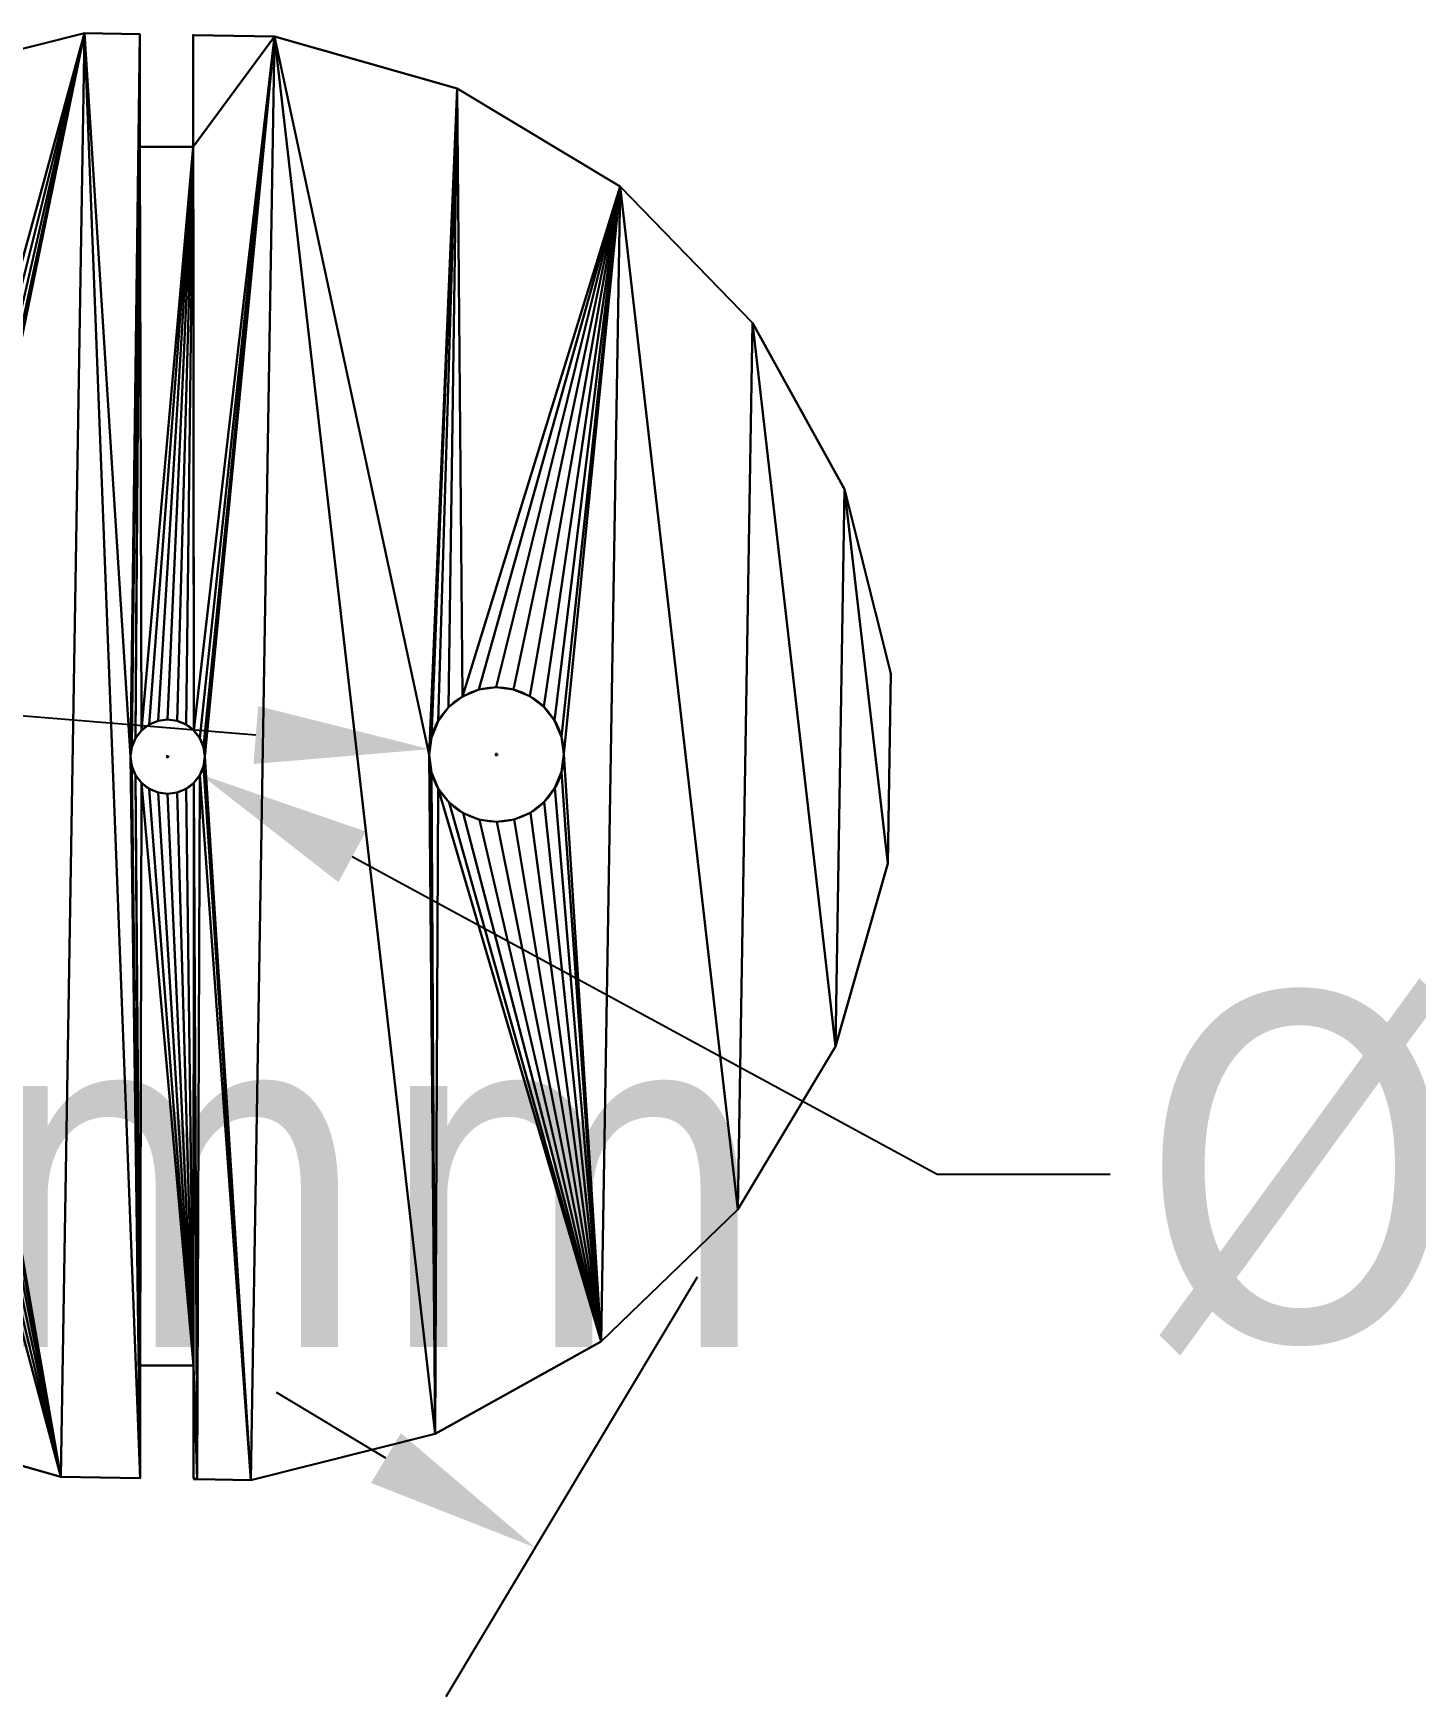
# Model space of a CAD drawing. Extents: x 8092 to 8804, y 9667 to 10646.
# Drawn here: x 8436.7 to 8512.7, y 10148.7 to 10240.1 of the extents above; entities that cross this region are included whole.
import ezdxf

# ---------------------------------------------------------------- set-up
doc = ezdxf.new("R2010")
doc.units = 0
doc.layers.get('0').update_dxf_attribs({"color": 13, "linetype": 'CONTINUOUS'})
doc.layers.get('DEFPOINTS').update_dxf_attribs({"linetype": 'CONTINUOUS'})
doc.styles.add('TAHOMA', font='tahoma.ttf')
doc.dimstyles.new('DIMSTYLE16', dxfattribs={"dimtxt": 19.110018, "dimasz": 9.555009, "dimexe": 9.555009, "dimexo": 9.555009, "dimgap": 1.911002, "dimtad": 0, "dimtih": 1, "dimtoh": 1, "dimdec": 1, "dimzin": 0, "dimtxsty": 'TAHOMA', "dimcen": 0.09, "dimazin": 3, "dimtfac": 1, "dimtdec": 4, "dimtofl": 0, "dimtmove": 0, "dimatfit": 3, "dimtolj": 1, "dimtzin": 0})
doc.dimstyles.new('DIMSTYLE2', dxfattribs={"dimtxt": 19.134579, "dimasz": 9.56729, "dimexe": 9.56729, "dimexo": 9.56729, "dimgap": 1.913458, "dimtad": 0, "dimtih": 1, "dimtoh": 1, "dimdec": 1, "dimzin": 0, "dimtxsty": 'TAHOMA', "dimcen": 0.09, "dimazin": 3, "dimtfac": 1, "dimtdec": 4, "dimtofl": 0, "dimtmove": 0, "dimatfit": 3, "dimtolj": 1, "dimtzin": 0})
doc.dimstyles.new('DIMSTYLE6', dxfattribs={"dimtxt": 18.999745, "dimasz": 9.499873, "dimexe": 9.499873, "dimexo": 9.499873, "dimgap": 1.899975, "dimtad": 0, "dimtih": 1, "dimtoh": 1, "dimdec": 1, "dimzin": 0, "dimtxsty": 'TAHOMA', "dimcen": 0.09, "dimazin": 3, "dimtfac": 1, "dimtdec": 4, "dimtofl": 0, "dimtmove": 0, "dimatfit": 3, "dimtolj": 1, "dimtzin": 0})

# ---------------------------------------------------------------- blocks, each defined once
blk = doc.blocks.new('*D29')
at = {"color": 0}
for p, q in [((8448.972, 10201.538), (8420.678, 10203.832)), ((8462.106, 10200.465), (8462.286, 10200.465)), ((8462.196, 10200.375), (8462.196, 10200.555))]:
    blk.add_line(p, q, dxfattribs=at)
blk.add_solid([(8448.844, 10199.948), (8449.101, 10203.127), (8458.508, 10200.764)], dxfattribs=at)
at = {"layer": 'DEFPOINTS', "color": 0}
for p in [(8458.508, 10200.764), (8465.884, 10200.166)]:
    blk.add_point(p, dxfattribs=at)
at = {"color": 0, "insert": (8370.249, 10203.832), "char_height": 19.13458, "attachment_point": 5, "style": 'TAHOMA'}
blk.add_mtext('\\A1;%%c7.4mm', dxfattribs=at)
blk = doc.blocks.new('*D30')
at = {"color": 0}
for p, q in [((8405.2, 10212.548), (8391.378, 10189.493)), ((8404.487, 10192.775), (8410.51, 10189.164)), ((8473.228, 10171.765), (8459.406, 10148.71)), ((8456.124, 10161.818), (8450.1, 10165.429))]:
    blk.add_line(p, q, dxfattribs=at)
for points in [[(8405.305, 10194.141), (8403.668, 10191.409), (8396.291, 10197.688)], [(8455.305, 10160.452), (8456.942, 10163.184), (8464.319, 10156.905)]]:
    blk.add_solid(points, dxfattribs=at)
at = {"layer": 'DEFPOINTS', "color": 0}
for p in [(8410.113, 10220.743), (8396.291, 10197.688), (8478.141, 10179.96)]:
    blk.add_point(p, dxfattribs=at)
at = {"color": 0, "insert": (8430.305, 10177.296), "char_height": 19.11, "attachment_point": 5, "style": 'TAHOMA'}
blk.add_mtext('\\A1;79.3mm', dxfattribs=at)
blk = doc.blocks.new('*D31')
at = {"color": 0}
for p, q in [((8444.037, 10200.352), (8444.217, 10200.352)), ((8444.127, 10200.262), (8444.127, 10200.442)), ((8486.422, 10177.392), (8454.265, 10194.849)), ((8495.922, 10177.392), (8486.422, 10177.392))]:
    blk.add_line(p, q, dxfattribs=at)
blk.add_solid([(8455.02, 10196.24), (8453.509, 10193.457), (8445.915, 10199.381)], dxfattribs=at)
at = {"layer": 'DEFPOINTS', "color": 0}
for p in [(8442.338, 10201.323), (8445.915, 10199.381)]:
    blk.add_point(p, dxfattribs=at)
at = {"color": 0, "insert": (8545.996, 10177.392), "char_height": 18.99975, "attachment_point": 5, "style": 'TAHOMA'}
blk.add_mtext('\\A1;%%c4.1mm', dxfattribs=at)

msp = doc.modelspace()

# ---------------------------------------------------------------- linework, layer by layer
for p, q in [((8439.559, 10240.09), (8429.43, 10237.554)), ((8439.559, 10240.09, 3.5), (8429.43, 10237.554, 3.5)), ((8442.599, 10240.046), (8439.559, 10240.09)), ((8442.599, 10240.046, 3.5), (8439.559, 10240.09, 3.5)), ((8439.559, 10240.09), (8439.559, 10240.09, 3.5)), ((8442.599, 10240.046), (8442.599, 10233.846)), ((8442.599, 10240.046, 3.5), (8442.599, 10233.846, 3.5)), ((8442.599, 10240.046), (8442.599, 10240.046, 3.5)), ((8445.537, 10240.046), (8445.537, 10239.992)), ((8450, 10239.918), (8445.537, 10239.992)), ((8445.537, 10239.992), (8445.537, 10233.846)), ((8445.537, 10239.992, 3.5), (8445.537, 10233.846, 3.5)), ((8450, 10239.918, 3.5), (8445.537, 10239.992, 3.5)), ((8445.537, 10239.992), (8445.537, 10239.992, 3.5)), ((8460.04, 10237.05), (8450, 10239.918)), ((8460.04, 10237.05, 3.5), (8450, 10239.918, 3.5)), ((8450, 10239.918), (8450, 10239.918, 3.5)), ((8468.996, 10231.681), (8460.04, 10237.05)), ((8468.996, 10231.681, 3.5), (8460.04, 10237.05, 3.5)), ((8460.04, 10237.05), (8460.04, 10237.05, 3.5)), ((8442.599, 10233.846), (8445.537, 10233.846)), ((8442.599, 10233.846, 3.5), (8445.537, 10233.846, 3.5)), ((8442.599, 10233.846), (8442.599, 10233.846, 3.5)), ((8445.537, 10233.846), (8445.537, 10233.846, 3.5)), ((8476.257, 10224.177), (8468.996, 10231.681)), ((8476.257, 10224.177, 3.5), (8468.996, 10231.681, 3.5)), ((8468.996, 10231.681), (8468.996, 10231.681, 3.5)), ((8481.329, 10215.049), (8476.257, 10224.177)), ((8481.329, 10215.049, 3.5), (8476.257, 10224.177, 3.5)), ((8476.257, 10224.177), (8476.257, 10224.177, 3.5)), ((8483.865, 10204.919), (8481.329, 10215.049)), ((8483.865, 10204.919, 3.5), (8481.329, 10215.049, 3.5)), ((8481.329, 10215.049), (8481.329, 10215.049, 3.5)), ((8483.693, 10194.479), (8483.865, 10204.919)), ((8483.693, 10194.479, 3.5), (8483.865, 10204.919, 3.5)), ((8483.865, 10204.919), (8483.865, 10204.919, 3.5)), ((8460.33, 10203.66), (8460.33, 10203.66, 3.5)), ((8461.221, 10204.034), (8461.221, 10204.034, 3.5)), ((8462.178, 10204.165), (8462.178, 10204.165, 3.5)), ((8463.136, 10204.044), (8463.136, 10204.044, 3.5)), ((8464.03, 10203.679), (8464.03, 10203.679, 3.5)), ((8459.567, 10203.068), (8459.567, 10203.068, 3.5)), ((8464.799, 10203.095), (8464.799, 10203.095, 3.5)), ((8442.688, 10201.791), (8442.688, 10201.791, 3.5)), ((8443.109, 10202.114), (8443.109, 10202.114, 3.5)), ((8443.6, 10202.318), (8443.6, 10202.318, 3.5)), ((8444.127, 10202.387), (8444.127, 10202.387, 3.5)), ((8444.654, 10202.318), (8444.654, 10202.318, 3.5)), ((8445.144, 10202.114), (8445.144, 10202.114, 3.5)), ((8445.566, 10201.791), (8445.566, 10201.791, 3.5)), ((8458.983, 10202.299), (8458.983, 10202.299, 3.5)), ((8465.391, 10202.331), (8465.391, 10202.331, 3.5)), ((8442.161, 10200.878), (8442.161, 10200.878, 3.5)), ((8442.364, 10201.369), (8442.364, 10201.369, 3.5)), ((8445.889, 10201.369), (8445.889, 10201.369, 3.5)), ((8446.093, 10200.878), (8446.093, 10200.878, 3.5)), ((8458.618, 10201.405), (8458.618, 10201.405, 3.5)), ((8465.765, 10201.441), (8465.765, 10201.441, 3.5)), ((8442.092, 10200.352), (8442.092, 10200.352, 3.5)), ((8446.162, 10200.352), (8446.162, 10200.352, 3.5)), ((8458.496, 10200.447), (8458.496, 10200.447, 3.5)), ((8465.896, 10200.484), (8465.896, 10200.484, 3.5)), ((8442.161, 10199.825), (8442.161, 10199.825, 3.5)), ((8442.364, 10199.334), (8442.364, 10199.334, 3.5)), ((8445.889, 10199.334), (8445.889, 10199.334, 3.5)), ((8446.093, 10199.825), (8446.093, 10199.825, 3.5)), ((8458.627, 10199.49), (8458.627, 10199.49, 3.5)), ((8465.775, 10199.526), (8465.775, 10199.526, 3.5)), ((8442.688, 10198.913), (8442.688, 10198.913, 3.5)), ((8443.109, 10198.589), (8443.109, 10198.589, 3.5)), ((8443.6, 10198.386), (8443.6, 10198.386, 3.5)), ((8444.127, 10198.317), (8444.127, 10198.317, 3.5)), ((8444.654, 10198.386), (8444.654, 10198.386, 3.5)), ((8445.144, 10198.589), (8445.144, 10198.589, 3.5)), ((8445.566, 10198.913), (8445.566, 10198.913, 3.5)), ((8459.001, 10198.599), (8459.001, 10198.599, 3.5)), ((8465.41, 10198.631), (8465.41, 10198.631, 3.5)), ((8459.593, 10197.836), (8459.593, 10197.836, 3.5)), ((8460.362, 10197.252), (8460.362, 10197.252, 3.5)), ((8464.062, 10197.27), (8464.062, 10197.27, 3.5)), ((8464.826, 10197.862), (8464.826, 10197.862, 3.5)), ((8461.257, 10196.887), (8461.257, 10196.887, 3.5)), ((8462.215, 10196.765), (8462.215, 10196.765, 3.5)), ((8463.172, 10196.896), (8463.172, 10196.896, 3.5)), ((8480.825, 10184.438), (8483.693, 10194.479)), ((8480.825, 10184.438, 3.5), (8483.693, 10194.479, 3.5)), ((8483.693, 10194.479), (8483.693, 10194.479, 3.5)), ((8475.456, 10175.482), (8480.825, 10184.438)), ((8475.456, 10175.482, 3.5), (8480.825, 10184.438, 3.5)), ((8480.825, 10184.438), (8480.825, 10184.438, 3.5)), ((8467.952, 10168.221), (8475.456, 10175.482)), ((8467.952, 10168.221, 3.5), (8475.456, 10175.482, 3.5)), ((8475.456, 10175.482), (8475.456, 10175.482, 3.5)), ((8458.824, 10163.15), (8467.952, 10168.221)), ((8458.824, 10163.15, 3.5), (8467.952, 10168.221, 3.5)), ((8467.952, 10168.221), (8467.952, 10168.221, 3.5)), ((8442.608, 10166.914), (8445.545, 10166.914)), ((8442.608, 10166.914), (8442.608, 10160.714)), ((8442.608, 10166.914, 3.5), (8445.545, 10166.914, 3.5)), ((8442.608, 10166.914, 3.5), (8442.608, 10160.714, 3.5)), ((8442.608, 10166.914), (8442.608, 10166.914, 3.5)), ((8445.545, 10166.914), (8445.545, 10160.714)), ((8445.545, 10166.914, 3.5), (8445.545, 10160.714, 3.5)), ((8445.545, 10166.914), (8445.545, 10166.914, 3.5)), ((8428.213, 10163.653), (8438.254, 10160.785)), ((8428.213, 10163.653, 3.5), (8438.254, 10160.785, 3.5)), ((8448.695, 10160.613), (8458.824, 10163.15)), ((8448.695, 10160.613, 3.5), (8458.824, 10163.15, 3.5)), ((8458.824, 10163.15), (8458.824, 10163.15, 3.5)), ((8438.254, 10160.785), (8442.608, 10160.714)), ((8438.254, 10160.785, 3.5), (8442.608, 10160.714, 3.5)), ((8438.254, 10160.785), (8438.254, 10160.785, 3.5)), ((8442.608, 10160.714), (8442.608, 10160.714, 3.5)), ((8445.545, 10160.714), (8445.544, 10160.665)), ((8445.544, 10160.665), (8445.744, 10160.662)), ((8445.545, 10160.714), (8445.744, 10160.662)), ((8445.545, 10160.714, 3.5), (8445.744, 10160.662, 3.5)), ((8445.545, 10160.714), (8445.545, 10160.714, 3.5)), ((8445.744, 10160.662), (8448.695, 10160.613)), ((8445.744, 10160.662, 3.5), (8448.695, 10160.613, 3.5)), ((8445.744, 10160.662), (8445.744, 10160.662, 3.5)), ((8448.695, 10160.613), (8448.695, 10160.613, 3.5))]:
    msp.add_line(p, q)
for centre, radius in [((8462.196, 10200.465), 3.7), ((8462.196, 10200.465, 3.5), 3.7), ((8444.127, 10200.352), 2.035), ((8444.127, 10200.352, 3.5), 2.035)]:
    msp.add_circle(centre, radius)

# ---------------------------------------------------------------- dimensions: what is measured, and where the dimension line sits
at = {"color": 250}
dim = msp.add_aligned_dim(p1=(8478.141, 10179.96), p2=(8410.113, 10220.743), distance=26.881, dimstyle='DIMSTYLE16', override={"dimpost": 'mm'}, dxfattribs=at)
dim.commit()
dim.dimension.update_dxf_attribs({"geometry": '*D30', "text_midpoint": (8430.305, 10177.296)})
for p1, p2, dimstyle, picture, middle in [((8465.884, 10200.166), (8458.508, 10200.764), 'DIMSTYLE2', '*D29', (8420.678, 10203.832)), ((8442.338, 10201.323), (8445.915, 10199.381), 'DIMSTYLE6', '*D31', (8545.996, 10177.392))]:
    dim = msp.add_diameter_dim_2p(p1=p1, p2=p2, dimstyle=dimstyle, override={"dimpost": 'mm'}, dxfattribs=at)
    dim.commit()
    dim.dimension.update_dxf_attribs({"geometry": picture, "text_midpoint": middle, "dimtype": 163})

# ---------------------------------------------------------------- meshes
mesh = msp.add_polyface()
corners = [(8460.04, 10237.05), (8458.496, 10200.447), (8450, 10239.918), (8458.618, 10201.405), (8458.983, 10202.299), (8459.567, 10203.068), (8460.33, 10203.66), (8468.996, 10231.681), (8461.221, 10204.034), (8462.178, 10204.165), (8463.136, 10204.044), (8464.03, 10203.679), (8464.799, 10203.095), (8465.391, 10202.331), (8465.765, 10201.441), (8465.896, 10200.484), (8467.952, 10168.221), (8475.456, 10175.482), (8476.257, 10224.177), (8480.825, 10184.438), (8481.329, 10215.049), (8483.693, 10194.479), (8483.865, 10204.919), (8445.537, 10233.846), (8445.537, 10239.992), (8445.566, 10201.791), (8445.889, 10201.369), (8446.093, 10200.878), (8446.162, 10200.352), (8448.695, 10160.613), (8458.824, 10163.15), (8458.627, 10199.49), (8459.001, 10198.599), (8459.593, 10197.836), (8460.362, 10197.252), (8461.257, 10196.887), (8462.215, 10196.765), (8463.172, 10196.896), (8464.062, 10197.27), (8464.826, 10197.862), (8465.41, 10198.631), (8465.775, 10199.526), (8442.688, 10198.913), (8442.608, 10166.914), (8442.364, 10199.334), (8445.545, 10166.914), (8443.109, 10198.589), (8443.6, 10198.386), (8444.127, 10198.317), (8444.654, 10198.386), (8445.144, 10198.589), (8445.566, 10198.913), (8445.545, 10160.714), (8445.744, 10160.662), (8445.889, 10199.334), (8446.093, 10199.825), (8442.599, 10240.046), (8442.092, 10200.352), (8439.559, 10240.09), (8442.161, 10200.878), (8442.364, 10201.369), (8442.599, 10233.846), (8442.688, 10201.791), (8443.109, 10202.114), (8443.6, 10202.318), (8444.127, 10202.387), (8444.654, 10202.318), (8445.144, 10202.114), (8420.302, 10232.482), (8424.08, 10201.206), (8423.959, 10200.248), (8429.43, 10237.554), (8424.445, 10202.1), (8425.029, 10202.869), (8425.793, 10203.461), (8426.683, 10203.835), (8427.64, 10203.966), (8428.598, 10203.845), (8429.493, 10203.48), (8430.262, 10202.896), (8430.854, 10202.132), (8431.228, 10201.242), (8431.359, 10200.285), (8438.254, 10160.785), (8442.608, 10160.714), (8442.161, 10199.825), (8404.56, 10206.225), (8406.925, 10185.655), (8404.389, 10195.784), (8407.429, 10216.265), (8411.996, 10176.527), (8412.798, 10225.221), (8419.257, 10169.023), (8428.213, 10163.653), (8424.09, 10199.291), (8424.464, 10198.4), (8425.056, 10197.637), (8425.825, 10197.053), (8426.719, 10196.688), (8427.677, 10196.566), (8428.634, 10196.697), (8429.525, 10197.071), (8430.288, 10197.663), (8430.872, 10198.432), (8431.238, 10199.327)]
mesh.append_faces([[corners[k] for k in face] for face in [(21, 20, 22), (2, 23, 24), (86, 87, 88)]], dxfattribs={"vtx0": -1})
mesh.append_faces([[corners[k] for k in face] for face in [(0, 1, 2), (1, 0, 3), (3, 0, 4), (4, 0, 5), (5, 0, 6), (6, 7, 8), (8, 7, 9), (9, 7, 10), (10, 7, 11), (11, 7, 12), (12, 7, 13), (13, 7, 14), (14, 7, 15), (16, 7, 17), (17, 18, 19), (19, 20, 21), (25, 2, 26), (26, 2, 27), (27, 2, 28), (29, 2, 30), (30, 32, 16), (42, 43, 44), (43, 42, 45), (45, 51, 52), (52, 51, 53), (53, 54, 29), (56, 57, 58), (57, 56, 59), (59, 56, 60), (60, 61, 62), (62, 23, 63), (63, 23, 64), (64, 23, 65), (65, 23, 66), (66, 23, 67), (67, 23, 25), (69, 71, 72), (72, 71, 73), (73, 71, 74), (74, 71, 75), (75, 71, 76), (76, 71, 77), (77, 71, 78), (78, 58, 79), (79, 58, 80), (80, 58, 81), (81, 58, 82), (83, 58, 84), (84, 44, 43), (87, 89, 90), (90, 91, 92), (92, 70, 93), (93, 100, 83)]], dxfattribs={"vtx0": -1, "vtx1": -1})
mesh.append_faces([[corners[k] for k in face] for face in [(15, 7, 16), (23, 2, 25), (28, 2, 29), (30, 2, 1), (82, 58, 83), (84, 58, 57), (92, 68, 70)]], dxfattribs={"vtx0": -1, "vtx1": -1, "vtx2": -1})
mesh.append_faces([[corners[k] for k in face] for face in [(6, 0, 7), (17, 7, 18), (19, 18, 20), (30, 1, 31), (30, 31, 32), (16, 32, 33), (16, 33, 34), (16, 34, 35), (16, 35, 36), (16, 36, 37), (16, 37, 38), (16, 38, 39), (16, 39, 40), (16, 40, 41), (16, 41, 15), (45, 42, 46), (45, 46, 47), (45, 47, 48), (45, 48, 49), (45, 49, 50), (45, 50, 51), (53, 51, 54), (29, 54, 55), (29, 55, 28), (60, 56, 61), (62, 61, 23), (68, 69, 70), (69, 68, 71), (78, 71, 58), (84, 57, 85), (84, 85, 44), (87, 86, 89), (90, 89, 91), (92, 91, 68), (93, 70, 94), (93, 94, 95), (93, 95, 96), (93, 96, 97), (93, 97, 98), (93, 98, 99), (93, 99, 100), (83, 100, 101), (83, 101, 102), (83, 102, 103), (83, 103, 104), (83, 104, 82)]], dxfattribs={"vtx0": -1, "vtx2": -1})
mesh = msp.add_polyface()
corners = [(8445.744, 10160.662, 3.5), (8445.545, 10166.914, 3.5), (8445.545, 10160.714, 3.5), (8445.566, 10198.913, 3.5), (8445.889, 10199.334, 3.5), (8448.695, 10160.613, 3.5), (8446.093, 10199.825, 3.5), (8446.162, 10200.352, 3.5), (8420.302, 10232.482, 3.5), (8424.08, 10201.206, 3.5), (8429.43, 10237.554, 3.5), (8423.959, 10200.248, 3.5), (8424.445, 10202.1, 3.5), (8425.029, 10202.869, 3.5), (8425.793, 10203.461, 3.5), (8426.683, 10203.835, 3.5), (8427.64, 10203.966, 3.5), (8428.598, 10203.845, 3.5), (8429.493, 10203.48, 3.5), (8439.559, 10240.09, 3.5), (8430.262, 10202.896, 3.5), (8430.854, 10202.132, 3.5), (8431.228, 10201.242, 3.5), (8431.359, 10200.285, 3.5), (8438.254, 10160.785, 3.5), (8442.608, 10160.714, 3.5), (8442.092, 10200.352, 3.5), (8442.161, 10199.825, 3.5), (8442.364, 10199.334, 3.5), (8442.608, 10166.914, 3.5), (8442.688, 10198.913, 3.5), (8443.109, 10198.589, 3.5), (8443.6, 10198.386, 3.5), (8444.127, 10198.317, 3.5), (8444.654, 10198.386, 3.5), (8445.144, 10198.589, 3.5), (8442.599, 10240.046, 3.5), (8442.161, 10200.878, 3.5), (8442.364, 10201.369, 3.5), (8442.599, 10233.846, 3.5), (8406.925, 10185.655, 3.5), (8404.56, 10206.225, 3.5), (8404.389, 10195.784, 3.5), (8407.429, 10216.265, 3.5), (8411.996, 10176.527, 3.5), (8412.798, 10225.221, 3.5), (8419.257, 10169.023, 3.5), (8428.213, 10163.653, 3.5), (8424.09, 10199.291, 3.5), (8424.464, 10198.4, 3.5), (8425.056, 10197.637, 3.5), (8425.825, 10197.053, 3.5), (8426.719, 10196.688, 3.5), (8427.677, 10196.566, 3.5), (8428.634, 10196.697, 3.5), (8429.525, 10197.071, 3.5), (8430.288, 10197.663, 3.5), (8430.872, 10198.432, 3.5), (8431.238, 10199.327, 3.5), (8442.688, 10201.791, 3.5), (8445.537, 10233.846, 3.5), (8443.109, 10202.114, 3.5), (8443.6, 10202.318, 3.5), (8444.127, 10202.387, 3.5), (8444.654, 10202.318, 3.5), (8445.144, 10202.114, 3.5), (8445.566, 10201.791, 3.5), (8445.537, 10239.992, 3.5), (8450, 10239.918, 3.5), (8445.889, 10201.369, 3.5), (8446.093, 10200.878, 3.5), (8458.824, 10163.15, 3.5), (8458.496, 10200.447, 3.5), (8458.627, 10199.49, 3.5), (8459.001, 10198.599, 3.5), (8467.952, 10168.221, 3.5), (8459.593, 10197.836, 3.5), (8460.362, 10197.252, 3.5), (8461.257, 10196.887, 3.5), (8462.215, 10196.765, 3.5), (8463.172, 10196.896, 3.5), (8464.062, 10197.27, 3.5), (8464.826, 10197.862, 3.5), (8465.41, 10198.631, 3.5), (8465.775, 10199.526, 3.5), (8465.896, 10200.484, 3.5), (8460.04, 10237.05, 3.5), (8458.618, 10201.405, 3.5), (8458.983, 10202.299, 3.5), (8459.567, 10203.068, 3.5), (8460.33, 10203.66, 3.5), (8468.996, 10231.681, 3.5), (8461.221, 10204.034, 3.5), (8462.178, 10204.165, 3.5), (8463.136, 10204.044, 3.5), (8464.03, 10203.679, 3.5), (8464.799, 10203.095, 3.5), (8465.391, 10202.331, 3.5), (8465.765, 10201.441, 3.5), (8475.456, 10175.482, 3.5), (8476.257, 10224.177, 3.5), (8480.825, 10184.438, 3.5), (8481.329, 10215.049, 3.5), (8483.693, 10194.479, 3.5), (8483.865, 10204.919, 3.5)]
mesh.append_faces([[corners[k] for k in face] for face in [(0, 1, 2), (40, 41, 42), (102, 103, 104)]], dxfattribs={"vtx0": -1})
mesh.append_faces([[corners[k] for k in face] for face in [(3, 0, 4), (4, 5, 6), (6, 5, 7), (8, 9, 10), (9, 8, 11), (10, 18, 19), (26, 25, 27), (27, 25, 28), (28, 29, 30), (30, 1, 31), (31, 1, 32), (32, 1, 33), (33, 1, 34), (34, 1, 35), (35, 1, 3), (36, 38, 39), (41, 40, 43), (43, 44, 45), (45, 46, 8), (11, 47, 48), (48, 47, 49), (49, 47, 50), (50, 47, 51), (51, 47, 52), (52, 47, 53), (53, 47, 54), (54, 24, 55), (55, 24, 56), (56, 24, 57), (57, 24, 58), (58, 24, 23), (59, 39, 38), (39, 59, 60), (60, 66, 67), (67, 66, 68), (72, 71, 73), (73, 71, 74), (74, 75, 76), (76, 75, 77), (77, 75, 78), (78, 75, 79), (79, 75, 80), (80, 75, 81), (81, 75, 82), (82, 75, 83), (83, 75, 84), (84, 75, 85), (86, 90, 91), (91, 99, 100), (100, 101, 102)]], dxfattribs={"vtx0": -1, "vtx1": -1})
mesh.append_faces([[corners[k] for k in face] for face in [(1, 0, 3), (19, 23, 24), (19, 25, 26), (8, 46, 11), (68, 7, 5), (68, 71, 72), (91, 85, 75)]], dxfattribs={"vtx0": -1, "vtx1": -1, "vtx2": -1})
mesh.append_faces([[corners[k] for k in face] for face in [(4, 0, 5), (10, 9, 12), (10, 12, 13), (10, 13, 14), (10, 14, 15), (10, 15, 16), (10, 16, 17), (10, 17, 18), (19, 18, 20), (19, 20, 21), (19, 21, 22), (19, 22, 23), (19, 24, 25), (28, 25, 29), (30, 29, 1), (26, 36, 19), (36, 26, 37), (36, 37, 38), (43, 40, 44), (45, 44, 46), (11, 46, 47), (54, 47, 24), (60, 59, 61), (60, 61, 62), (60, 62, 63), (60, 63, 64), (60, 64, 65), (60, 65, 66), (68, 66, 69), (68, 69, 70), (68, 70, 7), (68, 5, 71), (74, 71, 75), (72, 86, 68), (86, 72, 87), (86, 87, 88), (86, 88, 89), (86, 89, 90), (91, 90, 92), (91, 92, 93), (91, 93, 94), (91, 94, 95), (91, 95, 96), (91, 96, 97), (91, 97, 98), (91, 98, 85), (91, 75, 99), (100, 99, 101), (102, 101, 103)]], dxfattribs={"vtx0": -1, "vtx2": -1})
mesh = msp.add_polyface()
corners = [(8429.43, 10237.554, 3.5), (8439.559, 10240.09), (8429.43, 10237.554), (8439.559, 10240.09, 3.5)]
mesh.append_faces([[corners[k] for k in face] for face in [(0, 1, 2), (1, 0, 3)]], dxfattribs={"vtx0": -1})
mesh = msp.add_polyface()
corners = [(8439.559, 10240.09, 3.5), (8442.599, 10240.046), (8439.559, 10240.09), (8442.599, 10240.046, 3.5)]
mesh.append_faces([[corners[k] for k in face] for face in [(0, 1, 2), (1, 0, 3)]], dxfattribs={"vtx0": -1})
mesh = msp.add_polyface()
corners = [(8442.599, 10240.046), (8442.599, 10233.846, 3.5), (8442.599, 10233.846), (8442.599, 10240.046, 3.5)]
mesh.append_faces([[corners[k] for k in face] for face in [(0, 1, 2), (1, 0, 3)]], dxfattribs={"vtx0": -1})
mesh = msp.add_polyface()
corners = [(8445.537, 10239.992, 3.5), (8445.537, 10233.846), (8445.537, 10233.846, 3.5), (8445.537, 10239.992)]
mesh.append_faces([[corners[k] for k in face] for face in [(0, 1, 2), (1, 0, 3)]], dxfattribs={"vtx0": -1})
mesh = msp.add_polyface()
corners = [(8445.537, 10239.992, 3.5), (8450, 10239.918), (8445.537, 10239.992), (8450, 10239.918, 3.5)]
mesh.append_faces([[corners[k] for k in face] for face in [(0, 1, 2), (1, 0, 3)]], dxfattribs={"vtx0": -1})
mesh = msp.add_polyface()
corners = [(8450, 10239.918, 3.5), (8460.04, 10237.05), (8450, 10239.918), (8460.04, 10237.05, 3.5)]
mesh.append_faces([[corners[k] for k in face] for face in [(0, 1, 2), (1, 0, 3)]], dxfattribs={"vtx0": -1})
mesh = msp.add_polyface()
corners = [(8460.04, 10237.05, 3.5), (8468.996, 10231.681), (8460.04, 10237.05), (8468.996, 10231.681, 3.5)]
mesh.append_faces([[corners[k] for k in face] for face in [(0, 1, 2), (1, 0, 3)]], dxfattribs={"vtx0": -1})
mesh = msp.add_polyface()
corners = [(8442.599, 10233.846, 3.5), (8445.537, 10233.846), (8442.599, 10233.846), (8445.537, 10233.846, 3.5)]
mesh.append_faces([[corners[k] for k in face] for face in [(0, 1, 2), (1, 0, 3)]], dxfattribs={"vtx0": -1})
mesh = msp.add_polyface()
corners = [(8468.996, 10231.681), (8476.257, 10224.177, 3.5), (8476.257, 10224.177), (8468.996, 10231.681, 3.5)]
mesh.append_faces([[corners[k] for k in face] for face in [(0, 1, 2), (1, 0, 3)]], dxfattribs={"vtx0": -1})
mesh = msp.add_polyface()
corners = [(8476.257, 10224.177), (8481.329, 10215.049, 3.5), (8481.329, 10215.049), (8476.257, 10224.177, 3.5)]
mesh.append_faces([[corners[k] for k in face] for face in [(0, 1, 2), (1, 0, 3)]], dxfattribs={"vtx0": -1})
mesh = msp.add_polyface()
corners = [(8481.329, 10215.049), (8483.865, 10204.919, 3.5), (8483.865, 10204.919), (8481.329, 10215.049, 3.5)]
mesh.append_faces([[corners[k] for k in face] for face in [(0, 1, 2), (1, 0, 3)]], dxfattribs={"vtx0": -1})
mesh = msp.add_polyface()
corners = [(8483.865, 10204.919), (8483.693, 10194.479, 3.5), (8483.693, 10194.479), (8483.865, 10204.919, 3.5)]
mesh.append_faces([[corners[k] for k in face] for face in [(0, 1, 2), (1, 0, 3)]], dxfattribs={"vtx0": -1})
mesh = msp.add_polyface()
corners = [(8460.33, 10203.66, 3.5), (8459.567, 10203.068), (8460.33, 10203.66), (8459.567, 10203.068, 3.5)]
mesh.append_faces([[corners[k] for k in face] for face in [(0, 1, 2), (1, 0, 3)]], dxfattribs={"vtx0": -1})
mesh = msp.add_polyface()
corners = [(8461.221, 10204.034, 3.5), (8460.33, 10203.66), (8461.221, 10204.034), (8460.33, 10203.66, 3.5)]
mesh.append_faces([[corners[k] for k in face] for face in [(0, 1, 2), (1, 0, 3)]], dxfattribs={"vtx0": -1})
mesh = msp.add_polyface()
corners = [(8462.178, 10204.165, 3.5), (8461.221, 10204.034), (8462.178, 10204.165), (8461.221, 10204.034, 3.5)]
mesh.append_faces([[corners[k] for k in face] for face in [(0, 1, 2), (1, 0, 3)]], dxfattribs={"vtx0": -1})
mesh = msp.add_polyface()
corners = [(8463.136, 10204.044, 3.5), (8462.178, 10204.165), (8463.136, 10204.044), (8462.178, 10204.165, 3.5)]
mesh.append_faces([[corners[k] for k in face] for face in [(0, 1, 2), (1, 0, 3)]], dxfattribs={"vtx0": -1})
mesh = msp.add_polyface()
corners = [(8464.03, 10203.679, 3.5), (8463.136, 10204.044), (8464.03, 10203.679), (8463.136, 10204.044, 3.5)]
mesh.append_faces([[corners[k] for k in face] for face in [(0, 1, 2), (1, 0, 3)]], dxfattribs={"vtx0": -1})
mesh = msp.add_polyface()
corners = [(8464.799, 10203.095, 3.5), (8464.03, 10203.679), (8464.799, 10203.095), (8464.03, 10203.679, 3.5)]
mesh.append_faces([[corners[k] for k in face] for face in [(0, 1, 2), (1, 0, 3)]], dxfattribs={"vtx0": -1})
mesh = msp.add_polyface()
corners = [(8459.567, 10203.068), (8458.983, 10202.299, 3.5), (8458.983, 10202.299), (8459.567, 10203.068, 3.5)]
mesh.append_faces([[corners[k] for k in face] for face in [(0, 1, 2), (1, 0, 3)]], dxfattribs={"vtx0": -1})
mesh = msp.add_polyface()
corners = [(8464.799, 10203.095, 3.5), (8465.391, 10202.331), (8465.391, 10202.331, 3.5), (8464.799, 10203.095)]
mesh.append_faces([[corners[k] for k in face] for face in [(0, 1, 2), (1, 0, 3)]], dxfattribs={"vtx0": -1})
mesh = msp.add_polyface()
corners = [(8442.688, 10201.791), (8442.364, 10201.369, 3.5), (8442.364, 10201.369), (8442.688, 10201.791, 3.5)]
mesh.append_faces([[corners[k] for k in face] for face in [(0, 1, 2), (1, 0, 3)]], dxfattribs={"vtx0": -1})
mesh = msp.add_polyface()
corners = [(8443.109, 10202.114, 3.5), (8442.688, 10201.791), (8443.109, 10202.114), (8442.688, 10201.791, 3.5)]
mesh.append_faces([[corners[k] for k in face] for face in [(0, 1, 2), (1, 0, 3)]], dxfattribs={"vtx0": -1})
mesh = msp.add_polyface()
corners = [(8443.6, 10202.318, 3.5), (8443.109, 10202.114), (8443.6, 10202.318), (8443.109, 10202.114, 3.5)]
mesh.append_faces([[corners[k] for k in face] for face in [(0, 1, 2), (1, 0, 3)]], dxfattribs={"vtx0": -1})
mesh = msp.add_polyface()
corners = [(8444.127, 10202.387, 3.5), (8443.6, 10202.318), (8444.127, 10202.387), (8443.6, 10202.318, 3.5)]
mesh.append_faces([[corners[k] for k in face] for face in [(0, 1, 2), (1, 0, 3)]], dxfattribs={"vtx0": -1})
mesh = msp.add_polyface()
corners = [(8444.654, 10202.318, 3.5), (8444.127, 10202.387), (8444.654, 10202.318), (8444.127, 10202.387, 3.5)]
mesh.append_faces([[corners[k] for k in face] for face in [(0, 1, 2), (1, 0, 3)]], dxfattribs={"vtx0": -1})
mesh = msp.add_polyface()
corners = [(8445.144, 10202.114, 3.5), (8444.654, 10202.318), (8445.144, 10202.114), (8444.654, 10202.318, 3.5)]
mesh.append_faces([[corners[k] for k in face] for face in [(0, 1, 2), (1, 0, 3)]], dxfattribs={"vtx0": -1})
mesh = msp.add_polyface()
corners = [(8445.566, 10201.791, 3.5), (8445.144, 10202.114), (8445.566, 10201.791), (8445.144, 10202.114, 3.5)]
mesh.append_faces([[corners[k] for k in face] for face in [(0, 1, 2), (1, 0, 3)]], dxfattribs={"vtx0": -1})
mesh = msp.add_polyface()
corners = [(8445.566, 10201.791, 3.5), (8445.889, 10201.369), (8445.889, 10201.369, 3.5), (8445.566, 10201.791)]
mesh.append_faces([[corners[k] for k in face] for face in [(0, 1, 2), (1, 0, 3)]], dxfattribs={"vtx0": -1})
mesh = msp.add_polyface()
corners = [(8458.983, 10202.299), (8458.618, 10201.405, 3.5), (8458.618, 10201.405), (8458.983, 10202.299, 3.5)]
mesh.append_faces([[corners[k] for k in face] for face in [(0, 1, 2), (1, 0, 3)]], dxfattribs={"vtx0": -1})
mesh = msp.add_polyface()
corners = [(8465.391, 10202.331, 3.5), (8465.765, 10201.441), (8465.765, 10201.441, 3.5), (8465.391, 10202.331)]
mesh.append_faces([[corners[k] for k in face] for face in [(0, 1, 2), (1, 0, 3)]], dxfattribs={"vtx0": -1})
mesh = msp.add_polyface()
corners = [(8442.161, 10200.878), (8442.092, 10200.352, 3.5), (8442.092, 10200.352), (8442.161, 10200.878, 3.5)]
mesh.append_faces([[corners[k] for k in face] for face in [(0, 1, 2), (1, 0, 3)]], dxfattribs={"vtx0": -1})
mesh = msp.add_polyface()
corners = [(8442.364, 10201.369), (8442.161, 10200.878, 3.5), (8442.161, 10200.878), (8442.364, 10201.369, 3.5)]
mesh.append_faces([[corners[k] for k in face] for face in [(0, 1, 2), (1, 0, 3)]], dxfattribs={"vtx0": -1})
mesh = msp.add_polyface()
corners = [(8445.889, 10201.369, 3.5), (8446.093, 10200.878), (8446.093, 10200.878, 3.5), (8445.889, 10201.369)]
mesh.append_faces([[corners[k] for k in face] for face in [(0, 1, 2), (1, 0, 3)]], dxfattribs={"vtx0": -1})
mesh = msp.add_polyface()
corners = [(8446.093, 10200.878, 3.5), (8446.162, 10200.352), (8446.162, 10200.352, 3.5), (8446.093, 10200.878)]
mesh.append_faces([[corners[k] for k in face] for face in [(0, 1, 2), (1, 0, 3)]], dxfattribs={"vtx0": -1})
mesh = msp.add_polyface()
corners = [(8458.618, 10201.405), (8458.496, 10200.447, 3.5), (8458.496, 10200.447), (8458.618, 10201.405, 3.5)]
mesh.append_faces([[corners[k] for k in face] for face in [(0, 1, 2), (1, 0, 3)]], dxfattribs={"vtx0": -1})
mesh = msp.add_polyface()
corners = [(8465.765, 10201.441, 3.5), (8465.896, 10200.484), (8465.896, 10200.484, 3.5), (8465.765, 10201.441)]
mesh.append_faces([[corners[k] for k in face] for face in [(0, 1, 2), (1, 0, 3)]], dxfattribs={"vtx0": -1})
mesh = msp.add_polyface()
corners = [(8442.092, 10200.352), (8442.161, 10199.825, 3.5), (8442.161, 10199.825), (8442.092, 10200.352, 3.5)]
mesh.append_faces([[corners[k] for k in face] for face in [(0, 1, 2), (1, 0, 3)]], dxfattribs={"vtx0": -1})
mesh = msp.add_polyface()
corners = [(8446.162, 10200.352, 3.5), (8446.093, 10199.825), (8446.093, 10199.825, 3.5), (8446.162, 10200.352)]
mesh.append_faces([[corners[k] for k in face] for face in [(0, 1, 2), (1, 0, 3)]], dxfattribs={"vtx0": -1})
mesh = msp.add_polyface()
corners = [(8458.496, 10200.447), (8458.627, 10199.49, 3.5), (8458.627, 10199.49), (8458.496, 10200.447, 3.5)]
mesh.append_faces([[corners[k] for k in face] for face in [(0, 1, 2), (1, 0, 3)]], dxfattribs={"vtx0": -1})
mesh = msp.add_polyface()
corners = [(8465.896, 10200.484, 3.5), (8465.775, 10199.526), (8465.775, 10199.526, 3.5), (8465.896, 10200.484)]
mesh.append_faces([[corners[k] for k in face] for face in [(0, 1, 2), (1, 0, 3)]], dxfattribs={"vtx0": -1})
mesh = msp.add_polyface()
corners = [(8442.161, 10199.825), (8442.364, 10199.334, 3.5), (8442.364, 10199.334), (8442.161, 10199.825, 3.5)]
mesh.append_faces([[corners[k] for k in face] for face in [(0, 1, 2), (1, 0, 3)]], dxfattribs={"vtx0": -1})
mesh = msp.add_polyface()
corners = [(8442.364, 10199.334), (8442.688, 10198.913, 3.5), (8442.688, 10198.913), (8442.364, 10199.334, 3.5)]
mesh.append_faces([[corners[k] for k in face] for face in [(0, 1, 2), (1, 0, 3)]], dxfattribs={"vtx0": -1})
mesh = msp.add_polyface()
corners = [(8445.889, 10199.334, 3.5), (8445.566, 10198.913), (8445.566, 10198.913, 3.5), (8445.889, 10199.334)]
mesh.append_faces([[corners[k] for k in face] for face in [(0, 1, 2), (1, 0, 3)]], dxfattribs={"vtx0": -1})
mesh = msp.add_polyface()
corners = [(8446.093, 10199.825, 3.5), (8445.889, 10199.334), (8445.889, 10199.334, 3.5), (8446.093, 10199.825)]
mesh.append_faces([[corners[k] for k in face] for face in [(0, 1, 2), (1, 0, 3)]], dxfattribs={"vtx0": -1})
mesh = msp.add_polyface()
corners = [(8458.627, 10199.49), (8459.001, 10198.599, 3.5), (8459.001, 10198.599), (8458.627, 10199.49, 3.5)]
mesh.append_faces([[corners[k] for k in face] for face in [(0, 1, 2), (1, 0, 3)]], dxfattribs={"vtx0": -1})
mesh = msp.add_polyface()
corners = [(8465.775, 10199.526, 3.5), (8465.41, 10198.631), (8465.41, 10198.631, 3.5), (8465.775, 10199.526)]
mesh.append_faces([[corners[k] for k in face] for face in [(0, 1, 2), (1, 0, 3)]], dxfattribs={"vtx0": -1})
mesh = msp.add_polyface()
corners = [(8442.688, 10198.913, 3.5), (8443.109, 10198.589), (8442.688, 10198.913), (8443.109, 10198.589, 3.5)]
mesh.append_faces([[corners[k] for k in face] for face in [(0, 1, 2), (1, 0, 3)]], dxfattribs={"vtx0": -1})
mesh = msp.add_polyface()
corners = [(8443.109, 10198.589, 3.5), (8443.6, 10198.386), (8443.109, 10198.589), (8443.6, 10198.386, 3.5)]
mesh.append_faces([[corners[k] for k in face] for face in [(0, 1, 2), (1, 0, 3)]], dxfattribs={"vtx0": -1})
mesh = msp.add_polyface()
corners = [(8443.6, 10198.386, 3.5), (8444.127, 10198.317), (8443.6, 10198.386), (8444.127, 10198.317, 3.5)]
mesh.append_faces([[corners[k] for k in face] for face in [(0, 1, 2), (1, 0, 3)]], dxfattribs={"vtx0": -1})
mesh = msp.add_polyface()
corners = [(8444.127, 10198.317, 3.5), (8444.654, 10198.386), (8444.127, 10198.317), (8444.654, 10198.386, 3.5)]
mesh.append_faces([[corners[k] for k in face] for face in [(0, 1, 2), (1, 0, 3)]], dxfattribs={"vtx0": -1})
mesh = msp.add_polyface()
corners = [(8444.654, 10198.386, 3.5), (8445.144, 10198.589), (8444.654, 10198.386), (8445.144, 10198.589, 3.5)]
mesh.append_faces([[corners[k] for k in face] for face in [(0, 1, 2), (1, 0, 3)]], dxfattribs={"vtx0": -1})
mesh = msp.add_polyface()
corners = [(8445.144, 10198.589, 3.5), (8445.566, 10198.913), (8445.144, 10198.589), (8445.566, 10198.913, 3.5)]
mesh.append_faces([[corners[k] for k in face] for face in [(0, 1, 2), (1, 0, 3)]], dxfattribs={"vtx0": -1})
mesh = msp.add_polyface()
corners = [(8459.001, 10198.599), (8459.593, 10197.836, 3.5), (8459.593, 10197.836), (8459.001, 10198.599, 3.5)]
mesh.append_faces([[corners[k] for k in face] for face in [(0, 1, 2), (1, 0, 3)]], dxfattribs={"vtx0": -1})
mesh = msp.add_polyface()
corners = [(8465.41, 10198.631, 3.5), (8464.826, 10197.862), (8464.826, 10197.862, 3.5), (8465.41, 10198.631)]
mesh.append_faces([[corners[k] for k in face] for face in [(0, 1, 2), (1, 0, 3)]], dxfattribs={"vtx0": -1})
mesh = msp.add_polyface()
corners = [(8459.593, 10197.836, 3.5), (8460.362, 10197.252), (8459.593, 10197.836), (8460.362, 10197.252, 3.5)]
mesh.append_faces([[corners[k] for k in face] for face in [(0, 1, 2), (1, 0, 3)]], dxfattribs={"vtx0": -1})
mesh = msp.add_polyface()
corners = [(8460.362, 10197.252, 3.5), (8461.257, 10196.887), (8460.362, 10197.252), (8461.257, 10196.887, 3.5)]
mesh.append_faces([[corners[k] for k in face] for face in [(0, 1, 2), (1, 0, 3)]], dxfattribs={"vtx0": -1})
mesh = msp.add_polyface()
corners = [(8463.172, 10196.896, 3.5), (8464.062, 10197.27), (8463.172, 10196.896), (8464.062, 10197.27, 3.5)]
mesh.append_faces([[corners[k] for k in face] for face in [(0, 1, 2), (1, 0, 3)]], dxfattribs={"vtx0": -1})
mesh = msp.add_polyface()
corners = [(8464.062, 10197.27, 3.5), (8464.826, 10197.862), (8464.062, 10197.27), (8464.826, 10197.862, 3.5)]
mesh.append_faces([[corners[k] for k in face] for face in [(0, 1, 2), (1, 0, 3)]], dxfattribs={"vtx0": -1})
mesh = msp.add_polyface()
corners = [(8461.257, 10196.887, 3.5), (8462.215, 10196.765), (8461.257, 10196.887), (8462.215, 10196.765, 3.5)]
mesh.append_faces([[corners[k] for k in face] for face in [(0, 1, 2), (1, 0, 3)]], dxfattribs={"vtx0": -1})
mesh = msp.add_polyface()
corners = [(8462.215, 10196.765, 3.5), (8463.172, 10196.896), (8462.215, 10196.765), (8463.172, 10196.896, 3.5)]
mesh.append_faces([[corners[k] for k in face] for face in [(0, 1, 2), (1, 0, 3)]], dxfattribs={"vtx0": -1})
mesh = msp.add_polyface()
corners = [(8483.693, 10194.479), (8480.825, 10184.438, 3.5), (8480.825, 10184.438), (8483.693, 10194.479, 3.5)]
mesh.append_faces([[corners[k] for k in face] for face in [(0, 1, 2), (1, 0, 3)]], dxfattribs={"vtx0": -1})
mesh = msp.add_polyface()
corners = [(8480.825, 10184.438), (8475.456, 10175.482, 3.5), (8475.456, 10175.482), (8480.825, 10184.438, 3.5)]
mesh.append_faces([[corners[k] for k in face] for face in [(0, 1, 2), (1, 0, 3)]], dxfattribs={"vtx0": -1})
mesh = msp.add_polyface()
corners = [(8475.456, 10175.482, 3.5), (8467.952, 10168.221), (8475.456, 10175.482), (8467.952, 10168.221, 3.5)]
mesh.append_faces([[corners[k] for k in face] for face in [(0, 1, 2), (1, 0, 3)]], dxfattribs={"vtx0": -1})
mesh = msp.add_polyface()
corners = [(8467.952, 10168.221, 3.5), (8458.824, 10163.15), (8467.952, 10168.221), (8458.824, 10163.15, 3.5)]
mesh.append_faces([[corners[k] for k in face] for face in [(0, 1, 2), (1, 0, 3)]], dxfattribs={"vtx0": -1})
mesh = msp.add_polyface()
corners = [(8445.545, 10166.914, 3.5), (8442.608, 10166.914), (8445.545, 10166.914), (8442.608, 10166.914, 3.5)]
mesh.append_faces([[corners[k] for k in face] for face in [(0, 1, 2), (1, 0, 3)]], dxfattribs={"vtx0": -1})
mesh = msp.add_polyface()
corners = [(8442.608, 10166.914), (8442.608, 10160.714, 3.5), (8442.608, 10160.714), (8442.608, 10166.914, 3.5)]
mesh.append_faces([[corners[k] for k in face] for face in [(0, 1, 2), (1, 0, 3)]], dxfattribs={"vtx0": -1})
mesh = msp.add_polyface()
corners = [(8445.545, 10166.914, 3.5), (8445.545, 10160.714), (8445.545, 10160.714, 3.5), (8445.545, 10166.914)]
mesh.append_faces([[corners[k] for k in face] for face in [(0, 1, 2), (1, 0, 3)]], dxfattribs={"vtx0": -1})
mesh = msp.add_polyface()
corners = [(8438.254, 10160.785, 3.5), (8428.213, 10163.653), (8438.254, 10160.785), (8428.213, 10163.653, 3.5)]
mesh.append_faces([[corners[k] for k in face] for face in [(0, 1, 2), (1, 0, 3)]], dxfattribs={"vtx0": -1})
mesh = msp.add_polyface()
corners = [(8458.824, 10163.15, 3.5), (8448.695, 10160.613), (8458.824, 10163.15), (8448.695, 10160.613, 3.5)]
mesh.append_faces([[corners[k] for k in face] for face in [(0, 1, 2), (1, 0, 3)]], dxfattribs={"vtx0": -1})
mesh = msp.add_polyface()
corners = [(8442.608, 10160.714, 3.5), (8438.254, 10160.785), (8442.608, 10160.714), (8438.254, 10160.785, 3.5)]
mesh.append_faces([[corners[k] for k in face] for face in [(0, 1, 2), (1, 0, 3)]], dxfattribs={"vtx0": -1})
mesh = msp.add_polyface()
corners = [(8445.744, 10160.662, 3.5), (8445.545, 10160.714), (8445.744, 10160.662), (8445.545, 10160.714, 3.5)]
mesh.append_faces([[corners[k] for k in face] for face in [(0, 1, 2), (1, 0, 3)]], dxfattribs={"vtx0": -1})
mesh = msp.add_polyface()
corners = [(8448.695, 10160.613, 3.5), (8445.744, 10160.662), (8448.695, 10160.613), (8445.744, 10160.662, 3.5)]
mesh.append_faces([[corners[k] for k in face] for face in [(0, 1, 2), (1, 0, 3)]], dxfattribs={"vtx0": -1})

doc.saveas('drawing.dxf')
